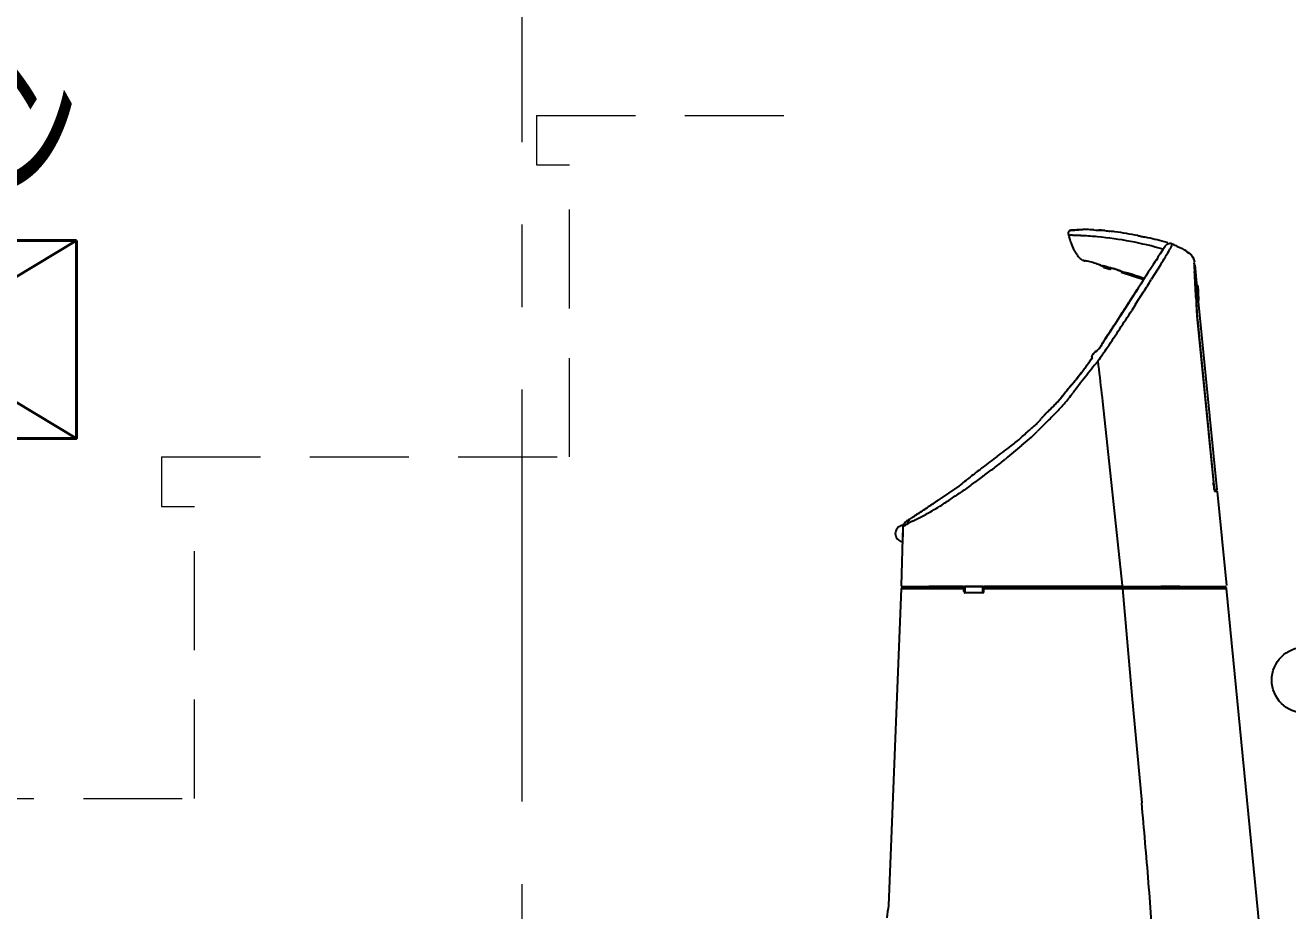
# Model space of a CAD drawing. Units: millimetres at full size. Extents: x -10070 to 9730, y -7239 to 6561.
# Drawn here: x -2527 to -1761, y -4843 to -4306 of the extents above; entities that cross this region are included whole.
import ezdxf
from ezdxf.enums import TextEntityAlignment as Align

# ---------------------------------------------------------------- set-up
doc = ezdxf.new("R2010")
doc.units = ezdxf.units.MM
doc.header["$LTSCALE"] = 50
doc.header["$PDMODE"] = 32
doc.header["$PDSIZE"] = 40
doc.linetypes.add('CHAIN1', pattern=[8, 5, -1, 1, -1])
doc.linetypes.add('DASHED1', pattern=[1.8, 1.2, -0.6])
for name, color, linetype, lineweight in [('B-1_通り芯・通り番号', 1, 'CHAIN1', 18), ('B-4_下地・間柱(水色)', 4, 'DASHED1', 9), ('B-F_寸法・方位', 7, 'Continuous', 25)]:
    doc.layers.add(name, color=color, linetype=linetype, lineweight=lineweight)
doc.styles.add('ＭＳ ゴシック', font='')
doc.styles.get('ＭＳ ゴシック').set_extended_font_data('MS Gothic')

msp = doc.modelspace()

# ---------------------------------------------------------------- linework, layer by layer
at = {"layer": 'B-1_通り芯・通り番号'}
msp.add_line((-2225.41, -3727.23), (-2225.41, -5168.71), dxfattribs=at)
at = {"layer": 'B-4_下地・間柱(水色)'}
for p, q in [((-2216.46, -4360.99), (-2044.63, -4360.99)), ((-2196.46, -4568.14), (-2196.46, -4390.99)), ((-2443.96, -4568.14), (-2443.96, -4598.14)), ((-2443.96, -4568.14), (-2196.46, -4568.14)), ((-2443.96, -4598.14), (-2423.96, -4598.14)), ((-2423.96, -4775.28), (-2423.96, -4598.14)), ((-2671.46, -4775.28), (-2423.96, -4775.28))]:
    msp.add_line(p, q, dxfattribs=at)
msp.add_lwpolyline([(-2216.46, -4360.99), (-2216.46, -4390.99), (-2196.46, -4390.99)], dxfattribs=at)
at = {"layer": 'B-F_寸法・方位'}
for p, q in [((-1893.89, -4432.71), (-1893.63, -4433.66)), ((-1873.94, -4430.66), (-1875.44, -4430.6)), ((-1873.81, -4430.68), (-1873.94, -4430.66)), ((-1873.71, -4430.69), (-1873.81, -4430.68)), ((-1873.71, -4430.69), (-1873.5, -4430.71)), ((-1873.39, -4430.72), (-1873.5, -4430.71)), ((-1873.01, -4430.75), (-1873.16, -4430.74)), ((-1872.78, -4430.78), (-1873.01, -4430.75)), ((-1872.55, -4430.8), (-1872.78, -4430.78)), ((-1872.31, -4430.82), (-1872.55, -4430.8)), ((-1872.08, -4430.84), (-1872.31, -4430.82)), ((-1871.85, -4430.87), (-1872.08, -4430.84)), ((-1871.62, -4430.89), (-1871.85, -4430.87)), ((-1833.82, -4438.04), (-1835.6, -4437.6)), ((-1834.65, -4439.86), (-1835.29, -4440.62)), ((-1834.65, -4439.86), (-1835.29, -4440.62)), ((-1842.25, -4451.38), (-1841.14, -4449.66)), ((-1817.33, -4450.16), (-1817.47, -4450.16)), ((-1874.26, -4451.82), (-1874.4, -4451.78)), ((-1872.3, -4453.14), (-1868.45, -4454.21)), ((-1869.99, -4453.01), (-1870.6, -4452.83)), ((-1869.38, -4453.18), (-1869.99, -4453.01)), ((-1868.77, -4453.35), (-1869.38, -4453.18)), ((-1868.16, -4453.52), (-1868.77, -4453.35)), ((-1864.32, -4454.63), (-1864.65, -4454.53)), ((-1864.14, -4454.69), (-1864.32, -4454.63)), ((-1864.08, -4454.71), (-1864.25, -4454.65)), ((-1863.96, -4454.74), (-1864.14, -4454.69)), ((-1863.91, -4454.76), (-1864.08, -4454.71)), ((-1863.79, -4454.8), (-1863.96, -4454.74)), ((-1863.74, -4454.81), (-1863.91, -4454.76)), ((-1863.61, -4454.85), (-1863.79, -4454.8)), ((-1863.74, -4454.81), (-1863.39, -4454.92)), ((-1863.43, -4454.91), (-1863.61, -4454.85)), ((-1863.25, -4454.96), (-1863.43, -4454.91)), ((-1863.22, -4454.97), (-1863.39, -4454.92)), ((-1863.07, -4455.02), (-1863.25, -4454.96)), ((-1863.05, -4455.02), (-1863.22, -4454.97)), ((-1862.89, -4455.07), (-1863.07, -4455.02)), ((-1862.88, -4455.08), (-1863.05, -4455.02)), ((-1862.72, -4455.13), (-1862.89, -4455.07)), ((-1862.71, -4455.13), (-1862.88, -4455.08)), ((-1862.54, -4455.18), (-1862.72, -4455.13)), ((-1862.54, -4455.18), (-1862.71, -4455.13)), ((-1861.74, -4456.16), (-1848.14, -4460.57)), ((-1845.31, -4456.16), (-1846.84, -4458.55)), ((-1843.78, -4453.77), (-1845.31, -4456.16)), ((-1842.25, -4451.38), (-1843.78, -4453.77)), ((-1837.74, -4451.38), (-1843.51, -4460.56)), ((-1817.46, -4453.24), (-1817.31, -4455.65)), ((-1817.46, -4453.25), (-1817.31, -4455.67)), ((-1817.18, -4451.66), (-1817.42, -4451.66)), ((-1817.31, -4454.39), (-1817.25, -4455.26)), ((-1817.25, -4455.26), (-1817.19, -4456.13)), ((-1817.19, -4456.13), (-1817.13, -4457)), ((-1817.18, -4451.66), (-1815.64, -4467.3)), ((-1817.13, -4457), (-1817.07, -4457.88)), ((-1851.44, -4465.73), (-1852.97, -4468.12)), ((-1851.09, -4465.19), (-1851.5, -4465.83)), ((-1849.91, -4463.33), (-1851.44, -4465.73)), ((-1848.38, -4460.94), (-1849.91, -4463.33)), ((-1847.53, -4459.62), (-1848.63, -4461.34)), ((-1846.84, -4458.55), (-1848.38, -4460.94)), ((-1816.73, -4463.11), (-1816.67, -4463.54)), ((-1815.37, -4464.32), (-1815.33, -4465.06)), ((-1815.37, -4464.32), (-1815.2, -4465.58)), ((-1815.33, -4465.06), (-1815.28, -4465.8)), ((-1855.58, -4472.21), (-1857.56, -4475.3)), ((-1856.03, -4472.9), (-1857.56, -4475.3)), ((-1854.5, -4470.51), (-1856.03, -4472.9)), ((-1853.8, -4469.42), (-1854.9, -4471.15)), ((-1852.97, -4468.12), (-1854.5, -4470.51)), ((-1852.71, -4467.73), (-1853.12, -4468.36)), ((-1853.01, -4475.56), (-1848.25, -4468.07)), ((-1852.31, -4467.09), (-1852.71, -4467.73)), ((-1851.9, -4466.46), (-1852.31, -4467.09)), ((-1851.5, -4465.83), (-1851.9, -4466.46)), ((-1816.32, -4470.8), (-1816.26, -4471.24)), ((-1816.25, -4471.26), (-1816.31, -4470.82)), ((-1816.24, -4471.47), (-1816.25, -4471.26)), ((-1814.95, -4471.75), (-1814.77, -4473.01)), ((-1857.56, -4475.3), (-1862.34, -4482.73)), ((-1853.15, -4475.78), (-1855.38, -4479.25)), ((-1853.01, -4475.56), (-1853.15, -4475.78)), ((-1815, -4473.77), (-1803.69, -4588.16)), ((-1815.62, -4484.8), (-1805.85, -4583.66)), ((-1815.52, -4484.85), (-1805.75, -4583.66)), ((-1870.7, -4495.45), (-1870.98, -4495.88)), ((-1869.3, -4493.34), (-1870, -4494.4)), ((-1867.9, -4491.23), (-1868.6, -4492.29)), ((-1871.4, -4496.51), (-1871.68, -4496.94)), ((-1879.86, -4508.79), (-1880.41, -4509.54)), ((-1879.32, -4508.04), (-1880.26, -4509.34)), ((-1879.32, -4508.04), (-1879.86, -4508.79)), ((-1879.25, -4507.95), (-1879.32, -4508.04)), ((-1875.97, -4510.11), (-1876.04, -4510.21)), ((-1887.2, -4518.71), (-1888.9, -4520.95)), ((-1885.84, -4516.92), (-1886.87, -4518.28)), ((-1873.13, -4534.56), (-1861.13, -4646.19)), ((-1808.78, -4554), (-1805.86, -4583.66)), ((-1960.3, -4585.77), (-1972.84, -4594.43)), ((-1959.31, -4585.08), (-1960.3, -4585.77)), ((-1805.03, -4588.16), (-1805.05, -4588.37)), ((-1803.69, -4588.16), (-1805.03, -4588.16)), ((-1974.83, -4595.77), (-1975.48, -4596.2)), ((-1803.59, -4589.16), (-1804.96, -4589.16)), ((-1803.59, -4589.16), (-1797.98, -4646.16)), ((-1986.56, -4603.57), (-1987.09, -4603.92)), ((-1986.03, -4603.22), (-1986.56, -4603.57)), ((-1985.51, -4602.88), (-1986.03, -4603.22)), ((-1984.98, -4602.53), (-1985.51, -4602.88)), ((-1984.45, -4602.18), (-1984.98, -4602.53)), ((-1994.18, -4610.6), (-1995.19, -4646.2)), ((-1989.42, -4605.44), (-1989.52, -4605.51)), ((-1989.42, -4605.44), (-1989.21, -4605.3)), ((-1988.68, -4604.96), (-1989.21, -4605.3)), ((-1988.15, -4604.61), (-1988.68, -4604.96)), ((-1987.62, -4604.27), (-1988.15, -4604.61)), ((-1987.09, -4603.92), (-1987.62, -4604.27)), ((-1994.39, -4618.17), (-1994.41, -4618.91)), ((-1994.3, -4614.55), (-1994.35, -4616.63)), ((-1995.24, -4647.99), (-2002.92, -4840.13)), ((-1995.24, -4647.99), (-1957.17, -4648)), ((-1993.86, -4646.8), (-1995.02, -4647.6)), ((-1994.69, -4646.71), (-1798.48, -4646.71)), ((-1993.86, -4646.8), (-1991.25, -4646.8)), ((-1991.25, -4646.8), (-1978.4, -4646.8)), ((-1959.62, -4646.8), (-1978.4, -4646.8)), ((-1957.67, -4646.8), (-1959.62, -4646.8)), ((-1957.17, -4649.8), (-1957.17, -4647.21)), ((-1945.67, -4646.79), (-1956.67, -4646.79)), ((-1956.67, -4646.79), (-1956.67, -4650.58)), ((-1945.67, -4650.56), (-1945.67, -4646.79)), ((-1945.17, -4649.78), (-1945.17, -4647.21)), ((-1945.17, -4648), (-1860.95, -4647.99)), ((-1860.98, -4646.8), (-1944.67, -4646.8)), ((-1860.98, -4646.8), (-1837.78, -4646.79)), ((-1860.98, -4647.59), (-1860.98, -4646.8)), ((-1860.95, -4647.99), (-1797.81, -4647.88)), ((-1860.95, -4647.99), (-1855.23, -4712.93)), ((-1826.18, -4646.79), (-1837.78, -4646.79)), ((-1826.18, -4646.79), (-1799.21, -4646.79)), ((-1798.05, -4647.51), (-1799.21, -4646.79)), ((-1761.03, -5026.16), (-1797.81, -4647.88)), ((-1945.67, -4650.56), (-1956.67, -4650.58)), ((-1855.23, -4712.93), (-1849.35, -4777.87))]:
    msp.add_line(p, q, dxfattribs=at)
at = {"layer": 'B-F_寸法・方位', "color": 3, "lineweight": 40}
for p, q in [((-2695.69, -4436.9), (-2495.69, -4556.89)), ((-2695.69, -4556.89), (-2495.69, -4436.9))]:
    msp.add_line(p, q, dxfattribs=at)
at = {"layer": 'B-F_寸法・方位'}
for points in [[(-1873.16, -4430.74), (-1873.29, -4430.73), (-1873.39, -4430.72)], [(-1835.29, -4440.62), (-1836.69, -4442.77), (-1838.08, -4444.92), (-1839.47, -4447.07), (-1840.03, -4447.93), (-1840.58, -4448.79), (-1841.14, -4449.66)], [(-1835.29, -4440.62), (-1835.44, -4440.84), (-1835.59, -4441.07), (-1835.73, -4441.29), (-1835.88, -4441.52), (-1836.02, -4441.74), (-1836.17, -4441.97), (-1836.32, -4442.19), (-1836.46, -4442.42), (-1836.61, -4442.64), (-1836.75, -4442.87)], [(-1815.87, -4464.01), (-1815.83, -4464.75), (-1815.78, -4465.5), (-1815.74, -4466.24), (-1815.69, -4466.98)], [(-1815.2, -4465.58), (-1815.16, -4466.32), (-1815.11, -4467.06), (-1815.07, -4467.8), (-1815.02, -4468.55)], [(-1816.31, -4470.82), (-1816.28, -4471.55), (-1816.25, -4472.27), (-1816.21, -4473), (-1816.18, -4473.73)], [(-1816.1, -4472.86), (-1816.08, -4473.02), (-1816.05, -4473.19), (-1816.03, -4473.35), (-1816.01, -4473.52), (-1815.98, -4473.68), (-1815.96, -4473.84), (-1815.93, -4474.01), (-1815.91, -4474.17), (-1815.89, -4474.33), (-1815.86, -4474.5)], [(-1815.28, -4465.8), (-1815.24, -4466.55), (-1815.2, -4467.29)], [(-1816.16, -4477.41), (-1816.13, -4477.86), (-1816.11, -4478.32)], [(-1862.34, -4482.73), (-1864, -4485.28), (-1865.65, -4487.83)], [(-1815.63, -4484.8), (-1813.67, -4504.58), (-1811.71, -4524.35)], [(-1875.97, -4510.11), (-1875.68, -4512.56), (-1875.4, -4515), (-1875.11, -4517.45), (-1874.83, -4519.89), (-1874.54, -4522.33), (-1874.26, -4524.78), (-1873.98, -4527.22), (-1873.7, -4529.67), (-1873.41, -4532.11), (-1873.13, -4534.56)], [(-1976.53, -4596.91), (-1977.32, -4597.44), (-1978.11, -4597.97), (-1978.9, -4598.5)], [(-1994.17, -4609.58), (-1994.18, -4610.08), (-1994.3, -4614.55)], [(-1991.55, -4608.89), (-1991.81, -4609.06), (-1992.07, -4609.24), (-1992.34, -4609.41), (-1992.6, -4609.58), (-1992.86, -4609.75), (-1993.12, -4609.92), (-1993.39, -4610.09), (-1993.67, -4610.27), (-1993.91, -4610.43), (-1994.18, -4610.6)], [(-1989.74, -4605.65), (-1990, -4605.82), (-1990.26, -4605.99), (-1990.52, -4606.16), (-1990.79, -4606.33), (-1991.05, -4606.51), (-1991.31, -4606.67), (-1991.57, -4606.84), (-1991.85, -4607.03), (-1991.95, -4607.09)]]:
    msp.add_lwpolyline(points, dxfattribs=at)
at = {"layer": 'B-F_寸法・方位', "color": 3, "lineweight": 40}
msp.add_lwpolyline([(-2495.69, -4436.9), (-2695.69, -4436.9), (-2695.69, -4556.89), (-2495.69, -4556.89)], close=True, dxfattribs=at)
at = {"layer": 'B-F_寸法・方位'}
for centre, radius, start, end in [((-1892.76, -4432.27), 1.18, 166.84867, 177.30194), ((-1892.91, -4432.26), 1.03, 177.30194, 189.2598), ((-1883.63, -4430.75), 10.44, 189.2598, 190.04898), ((-1892.09, -4432.43), 1.88, 138.20271, 166.84867), ((-1897.04, -4433.12), 3.18, 7.45658, 10.04898), ((-1892.77, -4428.21), 5.52, 261.06467, 272.37811), ((-2234.76, -4542.69), 358.13, 17.04888, 17.72457), ((-1892.43, -4432.11), 1.41, 100.67897, 138.20271), ((-1893.1, -4428.59), 2.18, 280.67897, 284.45774), ((-1895.11, -4420.79), 10.23, 284.45774, 285.26265), ((-1891.92, -4448.89), 15.18, 88.25132, 92.37811), ((-1939.62, -3598.73), 833.27, 273.24734, 273.58125), ((-1784.66, -6340.16), 1912.54, 93.12038, 93.22974), ((-1898.87, -4676.7), 243.1, 87.99441, 88.25132), ((-1899.46, -4693.5), 259.91, 87.75412, 87.99441), ((-1900.05, -4708.58), 275, 87.29991, 87.75412), ((-1880.13, -4589.07), 158.85, 91.80374, 93.12038), ((-1883.38, -4497.26), 67.02, 89.43154, 93.58125), ((-1900.41, -4716.26), 282.68, 86.85804, 87.29991), ((-1900.27, -4713.63), 280.06, 85.96601, 86.85804), ((-1883.42, -4500.9), 70.66, 85.86973, 89.43154), ((-1895.64, -4648.08), 214.34, 84.80049, 85.96601), ((-1868.98, -4300.92), 129.84, 265.86973, 267.80863), ((-1895.35, -4644.85), 211.09, 79.27783, 84.80049), ((-1626.72, -2234.93), 2209.57, 263.63657, 263.71517), ((-1883.05, -4562.41), 131.98, 82.39925, 83.71517), ((-1891.4, -4625), 195.12, 80.32261, 82.39925), ((-2002.4, -5275.93), 855.45, 79.8489, 80.32261), ((-1413.66, -2443.23), 2038.25, 257.59156, 257.65585), ((-1762.22, -4035.96), 407.82, 257.65585, 257.97717), ((-1887.24, -4623.01), 192.38, 76.20634, 77.97717), ((-1851.95, -4425.3), 42.28, 197.04888, 202.76811), ((-1882.05, -4437.93), 9.64, 202.76811, 216.22487), ((-1896.22, -4649.44), 215.76, 73.87449, 79.27783), ((-2216.24, -5963.08), 1572.26, 75.98965, 76.20634), ((-2033.55, -4328.48), 231.18, 327.88435, 330.57248), ((-1838.06, -4435.81), 5.29, 310.08418, 311.86853), ((-1832.67, -4441.77), 2.77, 115.75347, 132.92762), ((-1833, -4441.46), 2.3, 127.75891, 131.86853), ((-1842.42, -4429.24), 13.1, 308.55201, 310.71737), ((-1835.26, -4437.55), 2.13, 310.71737, 323.98902), ((-1828.97, -4449.44), 11.29, 111.50132, 115.75347), ((-1834.13, -4438.63), 0.664, 22.72901, 62.18735), ((-1833.98, -4438.57), 0.501, 331.88641, 22.72901), ((-1831.8, -4442.25), 3.57, 98.0286, 111.50132), ((-1831.94, -4441.25), 2.55, 79.27845, 98.0286), ((-1728.52, -4497.4), 117.52, 151.04976, 151.90811), ((-1833.76, -4450.82), 12.29, 77.32635, 79.27845), ((-1839.76, -4435.86), 9.61, 331.04976, 341.51615), ((-1829.47, -4431.76), 7.24, 257.32635, 260.6388), ((-1788.08, -4360.43), 89.28, 241.52332, 243.49681), ((-1667.39, -4137.6), 342.69, 241.54976, 241.79934), ((-1796.63, -4378.63), 69.2, 241.79934, 243.03532), ((-1807.04, -4399.09), 46.24, 243.03532, 246.93941), ((-1779.17, -4342.57), 109.24, 243.49681, 245.10987), ((-1830.28, -4453.69), 13.09, 53.21275, 66.93941), ((-1831.85, -4456.1), 15.92, 54.04469, 65.10987), ((-1906.91, -4456.14), 21.18, 30.08023, 36.22487), ((-1882.49, -4442), 7.03, 210.08023, 229.52173), ((-1954.39, -4526.24), 103.72, 48.1909, 49.52173), ((-1885.44, -4453.26), 4.33, 77.57895, 87.48512), ((-1881.46, -4435.21), 14.15, 257.57895, 260.61477), ((-1889.21, -4482.11), 33.38, 79.33068, 80.61477), ((-1952.29, -4816.94), 374.1, 79.21608, 79.33068), ((-1888.2, -4480.43), 31.54, 72.87434, 79.21608), ((-1888.73, -4482.17), 33.37, 66.87849, 72.87434), ((-1856.55, -4442.19), 17, 327.27213, 331.09338), ((-1834.4, -4454.42), 8.3, 143.27216, 151.09338), ((-1836.58, -4452.79), 5.58, 130.10709, 143.27216), ((-1841.24, -4447.25), 1.66, 310.10709, 352.53467), ((-1838.64, -4447.59), 0.96, 157.672, 172.53467), ((-1837.12, -4448.22), 2.61, 152.17138, 157.672), ((-1693.31, -4265.1), 220.03, 234.04469, 234.84786), ((-1717.17, -4302.42), 175.79, 233.21274, 233.75068), ((-1880.23, -4524.81), 99.98, 52.80488, 53.75068), ((-1822.22, -4448.17), 3.86, 35.92247, 54.84786), ((-1822.12, -4448.23), 3.84, 32.81579, 52.80488), ((-1797.49, -4430.26), 26.66, 215.92247, 218.68969), ((-1788.75, -4426.71), 35.86, 212.81579, 214.97928), ((-1820.67, -4448.82), 3.03, 10.27564, 38.68969), ((-1817.2, -4446.62), 1.14, 214.97928, 237.14633), ((-1818.07, -4447.96), 0.463, 5.73516, 57.14633), ((-1793.39, -4443.87), 24.69, 190.27564, 193.835), ((-1830.19, -4449.18), 12.64, 1.44401, 5.73516), ((-1814.75, -4448.79), 2.8, 181.44401, 200.67282), ((-1817.6, -4450.35), 0.246, 305.87385, 335.19708), ((-1816.69, -4450.96), 0.87, 143.16556, 151.45666), ((-1823.04, -4448.51), 5.81, 345.03258, 346.20271), ((-1826.22, -4447.73), 9.09, 346.20271, 346.95056), ((-1817.57, -4450.3), 0.228, 323.16556, 354.03673), ((-1817.73, -4450.29), 0.388, 335.19708, 354.06441), ((-1887.98, -4480.06), 31.12, 63.20422, 66.63277), ((-1891.49, -4519.65), 69.99, 76.3828, 76.9035), ((-1884.47, -4490.65), 40.15, 75.4751, 76.3828), ((-1560.01, -3316.43), 1178.08, 254.52938, 254.62178), ((-1897.54, -4498.99), 52.33, 61.1647, 63.20422), ((-1957.37, -4761.16), 320.3, 74.28193, 74.62178), ((-1868.44, -4453.78), 0.432, 268.5568, 298.19633), ((-1868.41, -4453.83), 0.378, 298.19633, 331.85559), ((-1868.37, -4455.74), 2.22, 77.62498, 84.58382), ((-1866.71, -4446.4), 7.27, 258.95812, 260.66003), ((-1868.22, -4455.56), 2.02, 74.52211, 80.66003), ((-1868.93, -4458.29), 4.83, 74.42063, 77.62498), ((-1776.53, -4149.36), 317.61, 253.33234, 253.65115), ((-2248.68, -5723.78), 1326.07, 73.23333, 73.30056), ((-1789.52, -4192.96), 272.12, 253.31894, 253.69105), ((-1985.07, -4848.83), 412.28, 73.01709, 73.23333), ((-1883.5, -4513.99), 62.38, 72.02811, 73.65115), ((-1881.92, -4508.76), 56.92, 71.91223, 73.69105), ((-1154.42, -2187.99), 2375.21, 252.61159, 252.67433), ((-1864.68, -4461.7), 6.86, 70.31183, 71.8344), ((-1863.95, -4459.67), 4.71, 68.09431, 70.31183), ((-1858.06, -4445.02), 11.08, 248.09431, 249.58105), ((-1862.04, -4455.7), 0.313, 20.26967, 69.58105), ((-1720.25, -4001.8), 475.19, 252.67433, 252.98793), ((-1952.38, -4760.48), 318.21, 71.89528, 72.98793), ((-2014.1, -4949.26), 516.82, 71.22253, 71.89528), ((-1817.76, -4441.09), 10.12, 269.5962, 270.60901), ((-1817.82, -4451.87), 0.671, 17.80514, 77.88136), ((-1817.64, -4451.54), 0.33, 60.28524, 90.609), ((-1782.36, -4449.67), 35.26, 181.53614, 183.66964), ((-1788.83, -4450.07), 28.77, 181.1655, 183.75513), ((-1310.5, -4418.67), 508.14, 183.75513, 183.9018), ((-1295.87, -4418.47), 522.74, 183.66964, 183.81355), ((-1801.94, -4452.07), 15.48, 178.49214, 183.54074), ((-1581.66, -4438.44), 236.19, 183.54074, 183.87195), ((-5415.78, -4678.76), 3605.38, 3.42267, 3.54764), ((-5415.63, -4679.18), 3605.26, 3.42983, 3.55471), ((-2177.76, -4482.68), 361.55, 3.51885, 3.93447), ((-3841.95, -3203.35), 2361, 327.61074, 327.8261), ((-490.11, -4378.91), 1329.29, 183.51885, 183.63189), ((-2268.58, -4490.53), 452.55, 2.42713, 3.42267), ((-2267.92, -4490.53), 451.91, 2.43358, 3.42983), ((-1818.16, -4463.46), 1.48, 2.74248, 13.15075), ((-1816.9, -4463.24), 0.259, 0.2252, 31.44665), ((-1816.04, -4462.97), 0.653, 197.91473, 208.27719), ((-1815.64, -4463.24), 1, 180.2252, 188.47215), ((-1815.63, -4462.75), 1.12, 208.27719, 214.32816), ((-1816.4, -4464.54), 1.02, 47.67445, 80.95514), ((-1816.36, -4464.2), 0.536, 46.20138, 70.82832), ((-1816.32, -4464.16), 0.479, 18.74421, 46.20138), ((-1816.57, -4464.72), 1.26, 20.50694, 47.67445), ((-1911, -4476.95), 96.45, 7.16307, 7.5465), ((-1797, -4462.62), 18.44, 187.16307, 189.16812), ((-723.29, -4404.86), 1093.6, 183.18366, 183.38001), ((-5316.95, -2244.8), 4116.1, 327.06984, 327.33094), ((-8367.7, -275.48), 7747.26, 327.11091, 327.24987), ((-859.74, -4430.82), 957.55, 182.42713, 182.6081), ((-861.02, -4430.74), 956.26, 182.43358, 182.61466), ((-1796.62, -4470.3), 19.65, 183.39665, 185.43971), ((-1815.82, -4471.28), 0.454, 204.4785, 242.44257), ((-1800.83, -4470.7), 15.43, 185.43971, 188.04205), ((-1815.63, -4470.9), 0.884, 242.44257, 262.51159), ((-1816.01, -4471.19), 0.645, 294.51757, 315.08215), ((-2133.51, -4485.7), 318.37, 2.96838, 3.37043), ((-646.64, -4408.6), 1170.5, 182.96838, 183.07774), ((-1815.81, -4471.39), 0.359, 315.08214, 351.19852), ((-2132.11, -4485.94), 317.46, 2.96579, 3.36899), ((-649.43, -4409.13), 1167.21, 182.96579, 183.07545), ((-2137.63, -4488.08), 323.2, 3.06939, 3.46533), ((-2658.65, -4519.16), 845.13, 3.12594, 3.38002), ((-592.46, -4405.23), 1224.19, 183.06939, 183.17392), ((-1815.36, -4473.27), 0.554, 328.83295, 343.30054), ((-1815.38, -4473.26), 0.584, 343.30054, 357.0287), ((-1813.91, -4473.34), 0.897, 167.91062, 177.0287), ((-1815.26, -4473.05), 0.492, 347.91062, 4.47245), ((-3330.79, -3533.05), 1752.75, 326.88944, 327.32745), ((2959.5, -4256.27), 4780.77, 182.61466, 182.65088), ((2965.94, -4256.55), 4787.19, 182.6081, 182.6443), ((-2085.61, -4486.02), 269.71, 2.14917, 2.61198), ((-1556.02, -4463.32), 260.51, 183.09374, 183.91235), ((-1594.73, -4466.35), 221.7, 183.09463, 183.56308), ((-825.2, -4438.72), 991.59, 182.14917, 182.27506), ((-1582.07, -4465.23), 234.28, 183.14415, 183.97465), ((-1708.55, -4473.43), 107.66, 183.56308, 184.52772), ((-1672.43, -4471.28), 143.83, 183.91235, 185.39504), ((-1815.77, -4474.69), 0.106, 166.083, 244.49215), ((-1815.44, -4474.59), 0.429, 130.60457, 167.38597), ((-1816.26, -4474.57), 0.407, 346.08299, 10.17496), ((-1815.28, -4474.61), 0.514, 182.18354, 196.51726), ((-1815.16, -4474.92), 0.865, 111.87282, 130.60457), ((-1815.78, -4473.23), 0.94, 288.5936, 305.83551), ((-1816.08, -4472.82), 1.44, 305.83551, 317.10997), ((-1815.3, -4473.54), 0.38, 317.10997, 338.48005), ((-1814.15, -4474), 0.85, 148.83295, 158.48006), ((-3345.69, -3523.01), 1766.7, 326.50155, 327.11091), ((-3449.41, -3454.37), 1891.07, 326.50155, 327.06984), ((-2035.77, -4377.25), 202.9, 325.52091, 326.97706), ((-1678.3, -4471.92), 137.83, 183.97465, 185.38629), ((-1846.89, -4512.58), 29.37, 146.55132, 153.1662), ((-1632.15, -4654.44), 286.74, 145.52091, 146.55132), ((-2375.42, -4156.1), 612.16, 325.63537, 326.88944), ((-1855.39, -4529.85), 33.67, 129.1398, 133.10354), ((-1897.72, -4479.69), 31.98, 309.00728, 312.43248), ((-1885.1, -4493.34), 13.4, 309.1398, 319.08034), ((-1883.77, -4494.95), 11.31, 312.43248, 330.18423), ((-1885.36, -4493.12), 13.74, 319.08034, 333.1662), ((-1826.18, -4527.95), 55.06, 146.50838, 150.18423), ((-2277.64, -4222.96), 493.71, 325.03731, 325.63537), ((-2460.84, -4087.92), 717.4, 323.44794, 324.02583), ((-1309.64, -4970.22), 729.67, 140.91735, 141.86763), ((-1420.99, -4843.12), 567.75, 144.01633, 144.39007), ((-1878.9, -4507.17), 0.802, 168.20425, 207.01424), ((-1878.11, -4507.33), 1.6, 143.95012, 168.20425), ((-1878.7, -4507.16), 0.961, 148.86897, 235.40697), ((-1878.61, -4507.03), 1.12, 207.01424, 235.40696), ((-1873.93, -4510.04), 6.54, 133.10354, 148.86897), ((-1874.24, -4510.15), 6.39, 137.76982, 143.95012), ((-1869.73, -4514.24), 12.48, 129.00728, 137.76982), ((-1154, -5008.65), 877.37, 145.03731, 145.37385), ((-2217.15, -4268.59), 414.05, 322.44669, 323.44794), ((-1988.56, -4436.63), 130.36, 322.76253, 324.39007), ((-2388.47, -4121.93), 639.24, 319.99421, 320.68938), ((-1301.46, -5011.87), 765.62, 140.63392, 141.15291), ((-1598.7, -4768.59), 381.5, 139.52459, 140.68938), ((-1673.4, -4706.72), 284.52, 139.23744, 140.63392), ((-1317.79, -4963.82), 719.3, 141.86763, 142.83161), ((-1950.94, -4489.14), 68.03, 314.41013, 319.99421), ((-1948.13, -4491.05), 64.71, 314.11418, 321.1529), ((-2011.64, -4437.76), 151.42, 319.54394, 322.83161), ((-1338.49, -5119.84), 811.1, 134.11418, 134.67642), ((-1763.76, -4680.2), 199.44, 134.41013, 136.31631), ((-1294.24, -5163.1), 868.97, 134.41084, 134.89495), ((-1970.19, -4473.11), 96.94, 314.41084, 319.54394), ((-1938.56, -4521.36), 36.89, 308.38123, 309.92643), ((-1930.71, -4530.74), 24.65, 309.92643, 313.77553), ((-1940.7, -4520.31), 39.1, 313.77553, 316.20296), ((-966.78, -5491.77), 1332.93, 134.89495, 135.21056), ((-1963.94, -4498.03), 71.29, 316.20296, 318.87995), ((-1854.15, -4593.87), 74.44, 136.31631, 138.87996), ((-2007.34, -4460.54), 128.02, 308.0023, 311.5051), ((-2332.8, -4092.74), 619.14, 311.5051, 312.22958), ((-1996.11, -4469.98), 117.45, 308.98795, 315.21056), ((-1957.31, -4506.81), 60.17, 311.56858, 312.20072), ((-1929.67, -4537.29), 19.02, 312.20072, 314.19991), ((-1909.58, -4557.95), 9.79, 128.38123, 134.19991), ((-2138.53, -4292.63), 341.1, 306.19941, 308.0023), ((-1546.97, -5024.86), 596.43, 128.98794, 130.21445), ((-1682.43, -4915.83), 431.17, 126.19941, 127.6257), ((-2030.75, -4452.67), 152.86, 307.28814, 310.21445), ((184.02, -7280.47), 3443.69, 128.34658, 128.49101), ((-1524.46, -5120.77), 689.93, 127.6257, 128.34658), ((-1568.39, -5100.57), 643.03, 125.78696, 126.48292), ((-2118.7, -4337.18), 298.03, 305.78696, 307.28814), ((-1735.27, -4927.06), 404.95, 123.19805, 124.26759), ((-1012.94, -5851.68), 1577.22, 126.48292, 126.76666), ((-2619.06, -4675.69), 818.39, 6.32237, 6.45651), ((-1552.46, -4555.13), 255, 186.4241, 186.75073), ((-1592.17, -4559.73), 214.92, 186.39362, 186.71057), ((-1643.89, -4565.95), 162.92, 186.75073, 187.26195), ((-1774.39, -4582.1), 31.45, 186.32237, 189.81262), ((-1665.98, -4568.41), 140.6, 186.71057, 187.19507), ((-1791.31, -4584.74), 14.32, 187.26196, 189.94753), ((-1793.59, -4584.52), 11.97, 187.19507, 189.82127), ((-1828.77, -4591.31), 23.71, 8.32602, 9.94753), ((-1824.71, -4589.91), 19.61, 8.21741, 9.82127), ((-1770.65, -4582.1), 35.02, 188.21741, 189.12354), ((-1765.91, -4582.11), 39.81, 188.32602, 189.30062), ((-1803.91, -4587.44), 1.33, 189.12354, 212.67076), ((-2588.89, -3685.02), 1098.43, 303.75043, 304.11461), ((-1988.06, -4576.03), 23.77, 301.91651, 305.77139), ((-1959.48, -4615.71), 25.12, 122.12409, 125.77139), ((-2144.64, -4326.22), 322.09, 302.92294, 304.26759), ((-1803.61, -4588.28), 1.61, 189.30062, 213.04471), ((-1805.14, -4602.77), 14.06, 88.09338, 89.91413), ((-1804.56, -4585.31), 3.41, 268.09338, 275.59887), ((-1804.16, -4589.42), 0.723, 67.33877, 95.59887), ((-1804.61, -4586.97), 1.79, 283.73924, 291.7776), ((-1804.23, -4589.37), 0.671, 17.76205, 77.87384), ((-1804.07, -4588.32), 0.334, 291.7776, 332.96366), ((-1803.95, -4589.03), 0.285, 27.05499, 80.80739), ((-1804.06, -4589.19), 0.468, 24.8503, 67.33877), ((-1805.28, -4589.7), 1.77, 17.76051, 27.05499), ((-1985.47, -4605.18), 2.04, 121.03807, 139.49872), ((-1972.8, -4626.24), 26.61, 118.42994, 121.03807), ((-1989.63, -4595.14), 8.75, 298.42994, 306.35518), ((-2521.19, -3786.34), 976.57, 303.34081, 303.75043), ((-2581.36, -3694.89), 1086.04, 303.34081, 303.51647), ((-2046.04, -4483.88), 136.03, 298.14634, 299.68017), ((-2248.11, -4198.06), 482.52, 303.51647, 303.91184), ((-2122.32, -4350.05), 290.07, 299.68017, 300.72996), ((-2045.04, -4480.04), 138.85, 300.72996, 302.92294), ((-1993.13, -4614.97), 5.72, 132.58958, 147.3884), ((-1994.48, -4613.5), 3.73, 108.78986, 132.58958), ((-1992.18, -4620.26), 10.87, 100.52769, 108.78986), ((-1999.24, -4609.51), 5.17, 347.83403, 355.09065), ((-2001.85, -4608.95), 7.85, 347.8389, 351.48149), ((-1969.62, -4613.78), 24.74, 170.32553, 171.48149), ((-1991.87, -4610.15), 2.22, 158.29949, 175.09065), ((-1992.7, -4609.84), 1.33, 149.04102, 170.32553), ((-1988.61, -4611.44), 5.73, 151.74394, 158.29949), ((-2001.88, -4604.34), 9.37, 329.04102, 332.08894), ((-1990.94, -4610.19), 3.08, 139.59016, 151.74394), ((-1991.13, -4610.03), 2.79, 133.10013, 152.08894), ((-1989.76, -4611.19), 4.63, 123.28026, 139.59016), ((-2060.52, -4535.88), 98.77, 313.10013, 313.64122), ((-1998.85, -4597.29), 11.98, 302.7758, 303.45709), ((-1792.54, -4911.67), 364.05, 123.07148, 123.28026), ((-1982.72, -4621.69), 17.27, 122.98441, 123.45709), ((-1977.2, -4630.77), 26.16, 115.28852, 123.26092), ((-1999.22, -4607.25), 7.85, 347.91085, 351.5432), ((-1966.62, -4612.1), 25.11, 170.40702, 171.5432), ((-1990.07, -4608.13), 1.33, 149.16361, 170.40702), ((-1999.36, -4602.59), 9.49, 329.16361, 332.16708), ((-1988.5, -4608.32), 2.79, 133.25014, 152.16708), ((-2062.22, -4529.96), 104.8, 313.25014, 313.75883), ((-1990.21, -4601.8), 3.5, 295.96241, 306.89093), ((-2040.14, -4497.56), 121.17, 295.28852, 297.01238), ((-1985.88, -4607.57), 3.7, 116.54447, 126.89093), ((-1988.27, -4602.79), 1.64, 296.54447, 319.49872), ((-2068.67, -4441.58), 184, 297.01238, 298.14634), ((-1994.51, -4614.63), 4.32, 160.97933, 199.1563), ((-1992.7, -4615.25), 6.24, 147.3884, 160.97933), ((-1993.26, -4614.19), 5.64, 199.1563, 228.83546), ((-1994.5, -4615.61), 3.76, 228.83546, 250.11314), ((-1991.42, -4607.09), 12.81, 250.11314, 256.4197), ((-1994.47, -4648.16), 0.793, 134.77099, 167.94599), ((-1994.54, -4646.06), 0.665, 191.45361, 256.8161), ((-1957.81, -4647.54), 0.756, 53.06325, 79.20244), ((-1957.67, -4647.35), 0.515, 15.40996, 53.06325), ((-1956.03, -4647.55), 1.19, 153.15972, 163.57289), ((-1956.77, -4647.18), 0.368, 120.31986, 153.15972), ((-1956.72, -4647.25), 0.452, 102.0482, 120.31986), ((-1956.62, -4647.75), 0.963, 93.41025, 102.04821), ((-1945.7, -4647.61), 0.827, 72.44807, 87.81836), ((-1945.56, -4647.15), 0.342, 36.30553, 72.44807), ((-1945.69, -4647.25), 0.504, 20.08931, 36.30553), ((-1946.52, -4647.55), 1.39, 14.18796, 20.08931), ((-1944.53, -4647.36), 0.658, 134.86906, 167.29328), ((-1944.42, -4647.42), 0.781, 149.11307, 164.56929), ((-1944.69, -4647.26), 0.472, 123.76379, 149.11307), ((-1944.52, -4647.36), 0.671, 103.01219, 134.86906), ((-1944.78, -4647.11), 0.297, 96.38466, 123.76379), ((-1945.03, -4644.92), 1.91, 276.38466, 280.72468), ((-1798.9, -4644.98), 1.79, 283.73301, 291.77841), ((-1798.37, -4646.32), 0.335, 291.77841, 332.94512), ((-1798.58, -4648.1), 0.794, 15.69855, 48.089), ((-1955.05, -4649.48), 2.15, 188.48845, 202.45258), ((-1956.61, -4650.13), 0.454, 202.45258, 262.59656), ((-1945.71, -4650.14), 0.425, 274.38182, 301.06085), ((-1945.73, -4650.11), 0.463, 301.06085, 325.6242), ((-1946.3, -4649.77), 1.13, 328.12952, 359.55439), ((-6265.62, -5183.59), 4434.87, 4.62087, 5.249), ((-4743.86, -5060.59), 2908.15, 3.66299, 4.62087), ((-1801.99, -4872.74), 203.56, 170.78123, 172.933)]:
    msp.add_arc(centre, radius, start, end, dxfattribs=at)
msp.add_point((-1750.41, -4703.47), dxfattribs=at)

# ---------------------------------------------------------------- texts
at = {"layer": 'B-F_寸法・方位', "color": 4, "style": 'ＭＳ ゴシック'}
msp.add_text('ﾘﾓｺﾝ', height=73.31, dxfattribs=at).set_placement((-2693.74, -4425.58), align=Align.BOTTOM_LEFT)

doc.saveas('drawing.dxf')
